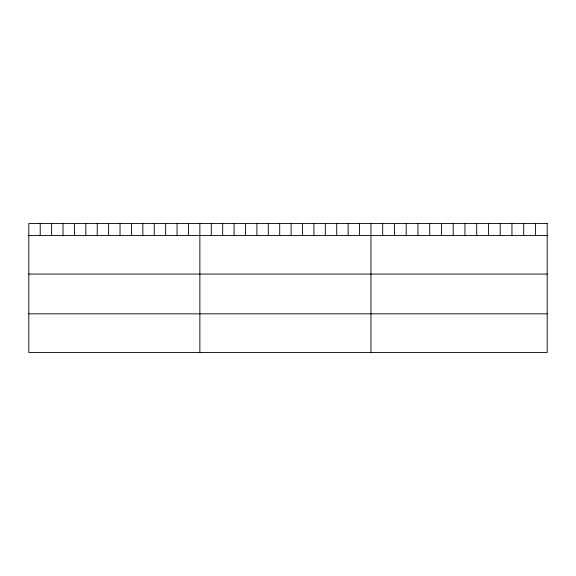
<?xml version="1.0" encoding="UTF-8"?>
<svg xmlns="http://www.w3.org/2000/svg" width="576" height="576" viewBox="0 0 576 576"><rect width="100%" height="100%" fill="white"/><g stroke="black" fill="none" stroke-linecap="round" stroke-linejoin="round"><path stroke-width="0.86" d="M28.8 235.469L547.2 235.469M28.8 274.068L547.2 274.068M28.8 313.834L547.2 313.834M535.45 223.567L535.45 235.469M523.699 223.567L523.699 235.469M511.949 223.567L511.949 235.469M500.198 223.567L500.198 235.469M488.448 223.567L488.448 235.469M476.698 223.567L476.698 235.469M464.947 223.567L464.947 235.469M453.197 223.567L453.197 235.469M441.446 223.567L441.446 235.469M429.696 223.567L429.696 235.469M417.946 223.567L417.946 235.469M406.195 223.567L406.195 235.469M394.445 223.567L394.445 235.469M382.694 223.567L382.694 235.469M370.944 223.567L370.944 352.433M359.539 223.567L359.539 235.469M348.134 223.567L348.134 235.469M336.73 223.567L336.73 235.469M325.325 223.567L325.325 235.469M313.92 223.567L313.92 235.469M302.515 223.567L302.515 235.469M291.11 223.567L291.11 235.469M279.706 223.567L279.706 235.469M268.301 223.567L268.301 235.469M256.896 223.567L256.896 235.469M245.491 223.567L245.491 235.469M234.086 223.567L234.086 235.469M222.682 223.567L222.682 235.469M211.277 223.567L211.277 235.469M199.872 223.567L199.872 352.433M188.467 223.567L188.467 235.469M177.062 223.567L177.062 235.469M165.658 223.567L165.658 235.469M154.253 223.567L154.253 235.469M142.848 223.567L142.848 235.469M131.443 223.567L131.443 235.469M120.038 223.567L120.038 235.469M108.634 223.567L108.634 235.469M97.229 223.567L97.229 235.469M85.824 223.567L85.824 235.469M74.419 223.567L74.419 235.469M63.014 223.567L63.014 235.469M51.61 223.567L51.61 235.469M40.205 223.567L40.205 235.469M547.2 223.567L28.8 223.567L28.8 352.433L547.2 352.433L547.2 223.567"/></g></svg>
